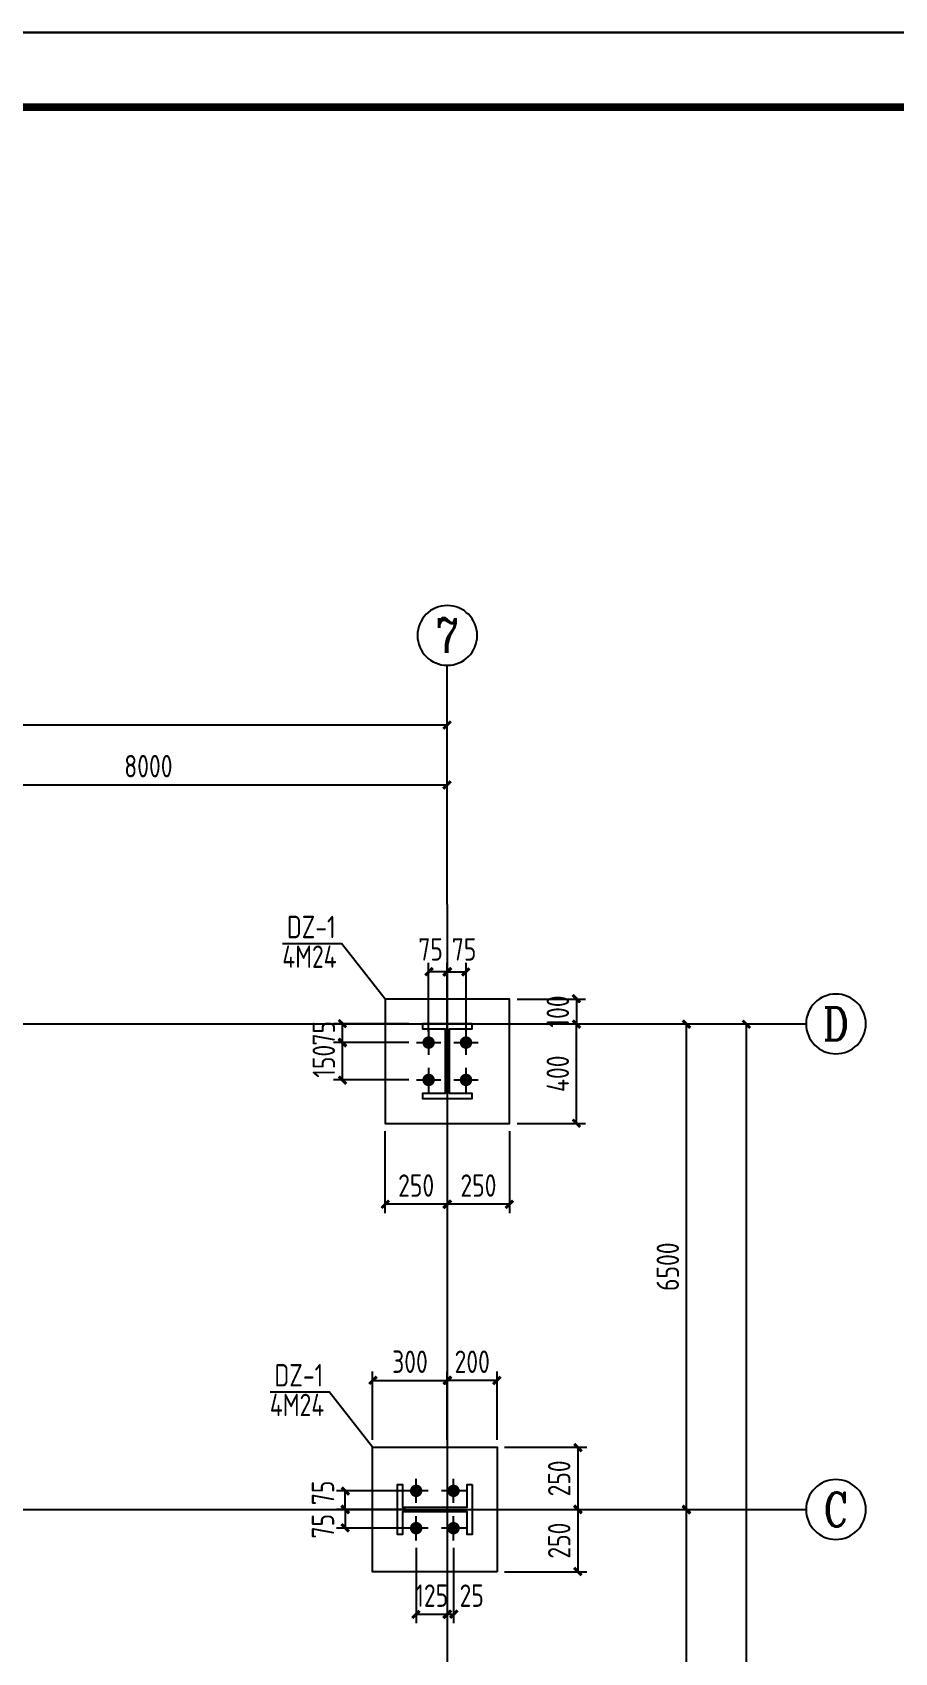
# Model space of a CAD drawing. Header units: millimetres. Extents: x 866561 to 876967, y 40200 to 44891.
# Drawn here: x 869038.3 to 869153.6, y 40578.5 to 40795.4 of the extents above; entities that cross this region are included whole.
import ezdxf
from ezdxf.enums import TextEntityAlignment as Align

# ---------------------------------------------------------------- set-up
doc = ezdxf.new("R2010")
doc.units = ezdxf.units.MM
doc.header["$LTSCALE"] = 1000
doc.header["$MEASUREMENT"] = 0
doc.linetypes.add('DOTE', pattern=[2.42, 2, -0.2, 0.02, -0.2])
for name, color, linetype in [('AXIS', 3, 'Continuous'), ('AXIS_TEXT', 7, 'Continuous'), ('DIM', 7, 'Continuous'), ('DOTE', 1, 'DOTE'), ('M_Prof', 2, 'Continuous'), ('柱集中标注', 2, 'Continuous'), ('标注', 7, 'Continuous'), ('檩条', 34, 'Continuous')]:
    doc.layers.add(name, color=color, linetype=linetype)
doc.styles.add('_TCH_AXIS', font='COMPLEX', dxfattribs={"bigfont": 'GBCBIG'})
doc.styles.add('COMPLEX', font='COMPLEX')
doc.styles.add('GBHZ', font='gbenor.shx', dxfattribs={"width": 0.9, "bigfont": 'gbcbig.shx'})
doc.dimstyles.new('Y100', dxfattribs={"dimscale": 0, "dimtxt": 3, "dimasz": 0.01, "dimexe": 1.2, "dimexo": 2, "dimgap": 1, "dimtad": 1, "dimdec": 0, "dimlfac": 100, "dimzin": 0, "dimdsep": 46, "dimtxsty": 'GBHZ', "dimblk": 'DX', "dimcen": 0.09, "dimdle": 1, "dimclrd": 7, "dimclre": 7, "dimclrt": 7, "dimadec": 0, "dimazin": 0, "dimtfac": 1, "dimtdec": 0, "dimtix": 1, "dimtmove": 2, "dimatfit": 3, "dimldrblk": 'DX', "dimfxl": 0, "dimtolj": 1, "dimtzin": 0, "dimarcsym": 0})
doc.dimstyles.new('Y30', dxfattribs={"dimscale": 0, "dimtxt": 3, "dimasz": 0.01, "dimexe": 1.2, "dimexo": 1, "dimgap": 1, "dimtad": 1, "dimdec": 0, "dimlfac": 30, "dimzin": 0, "dimdsep": 46, "dimtxsty": 'GBHZ', "dimblk1": 'DX', "dimblk2": 'DX', "dimsah": 1, "dimcen": 0.09, "dimdle": 1, "dimadec": 0, "dimazin": 0, "dimtfac": 1, "dimtdec": 0, "dimtix": 1, "dimtmove": 2, "dimatfit": 3, "dimldrblk": 'DX', "dimfxl": 0, "dimtolj": 1, "dimtzin": 0, "dimarcsym": 0})

# ---------------------------------------------------------------- blocks, each defined once
blk = doc.blocks.new('_AXISO')
blk.add_circle((0, 0), 0.5)
at = {"layer": 'AXIS_TEXT', "style": 'COMPLEX', "width": 1.041667}
blk.add_attdef('A', text='', height=0.56, dxfattribs=at).set_placement((-0.25, -0.28), (0.25, -0.28), align=Align.FIT)
blk = doc.blocks.new('DX')
at = {"color": 0, "linetype": 'ByBlock', "const_width": 40}
blk.add_lwpolyline([(-54, -51), (46, 49)], dxfattribs=at)
blk = doc.blocks.new('*D206')
at = {"layer": 'Defpoints', "color": 0, "transparency": 16777216}
for p in [(869109.77, 40597.64), (869125.77, 40597.64), (869109.77, 40527.64)]:
    blk.add_point(p, dxfattribs=at)
at = {"layer": 'dim', "color": 7, "lineweight": -2, "transparency": 16777216}
for p, q in [((869111.77, 40597.64), (869126.97, 40597.64)), ((869125.77, 40527.65), (869125.77, 40597.63)), ((869111.77, 40527.64), (869126.97, 40527.64))]:
    blk.add_line(p, q, dxfattribs=at)
at = {"layer": 'dim', "color": 7, "lineweight": -2, "transparency": 16777216, "xscale": 0.01, "yscale": 0.01, "zscale": 0.01}
for p, rotation in [((869125.77, 40597.64), 90), ((869125.77, 40527.64), 270)]:
    blk.add_blockref('DX', p, dxfattribs=dict(at, rotation=rotation))
at = {"layer": 'dim', "color": 7, "transparency": 16777216, "insert": (869123.27, 40562.64), "char_height": 3, "attachment_point": 5, "rotation": 90, "style": 'GBHZ'}
blk.add_mtext('\\A1;7000', dxfattribs=at)
blk = doc.blocks.new('*D207')
at = {"layer": 'Defpoints', "color": 0, "transparency": 16777216}
for p in [(869109.77, 40662.64), (869125.77, 40662.64), (869109.77, 40597.64)]:
    blk.add_point(p, dxfattribs=at)
at = {"layer": 'dim', "color": 7, "lineweight": -2, "transparency": 16777216}
for p, q in [((869111.77, 40662.64), (869126.97, 40662.64)), ((869125.77, 40597.65), (869125.77, 40662.63)), ((869111.77, 40597.64), (869126.97, 40597.64))]:
    blk.add_line(p, q, dxfattribs=at)
at = {"layer": 'dim', "color": 7, "lineweight": -2, "transparency": 16777216, "xscale": 0.01, "yscale": 0.01, "zscale": 0.01}
for p, rotation in [((869125.77, 40662.64), 90), ((869125.77, 40597.64), 270)]:
    blk.add_blockref('DX', p, dxfattribs=dict(at, rotation=rotation))
at = {"layer": 'dim', "color": 7, "transparency": 16777216, "insert": (869123.27, 40630.14), "char_height": 3, "attachment_point": 5, "rotation": 90, "style": 'GBHZ'}
blk.add_mtext('\\A1;6500', dxfattribs=at)
blk = doc.blocks.new('*D208')
at = {"layer": 'Defpoints', "color": 0, "transparency": 16777216}
for p in [(869109.77, 40662.64), (869109.77, 40462.64), (869133.77, 40462.64)]:
    blk.add_point(p, dxfattribs=at)
at = {"layer": 'dim', "color": 7, "lineweight": -2, "transparency": 16777216}
for p, q in [((869111.77, 40662.64), (869134.97, 40662.64)), ((869133.77, 40662.63), (869133.77, 40462.65)), ((869111.77, 40462.64), (869134.97, 40462.64))]:
    blk.add_line(p, q, dxfattribs=at)
at = {"layer": 'dim', "color": 7, "lineweight": -2, "transparency": 16777216, "xscale": 0.01, "yscale": 0.01, "zscale": 0.01}
for p, rotation in [((869133.77, 40662.64), 90), ((869133.77, 40462.64), 270)]:
    blk.add_blockref('DX', p, dxfattribs=dict(at, rotation=rotation))
at = {"layer": 'dim', "color": 7, "transparency": 16777216, "insert": (869131.27, 40562.64), "char_height": 3, "attachment_point": 5, "rotation": 90, "style": 'GBHZ'}
blk.add_mtext('\\A1;20000', dxfattribs=at)
blk = doc.blocks.new('*D202')
at = {"layer": 'Defpoints', "color": 0, "transparency": 16777216}
for p in [(869093.77, 40694.64), (869013.77, 40678.64), (869093.77, 40678.64)]:
    blk.add_point(p, dxfattribs=at)
at = {"layer": 'dim', "color": 7, "lineweight": -2, "transparency": 16777216}
for p, q in [((869013.77, 40680.64), (869013.77, 40695.84)), ((869093.77, 40680.64), (869093.77, 40695.84)), ((869013.78, 40694.64), (869093.76, 40694.64))]:
    blk.add_line(p, q, dxfattribs=at)
at = {"layer": 'dim', "color": 7, "lineweight": -2, "transparency": 16777216, "xscale": 0.01, "yscale": 0.01, "zscale": 0.01, "rotation": 180}
blk.add_blockref('DX', (869013.77, 40694.64), dxfattribs=at)
at = {"layer": 'dim', "color": 7, "lineweight": -2, "transparency": 16777216, "xscale": 0.01, "yscale": 0.01, "zscale": 0.01}
blk.add_blockref('DX', (869093.77, 40694.64), dxfattribs=at)
at = {"layer": 'dim', "color": 7, "transparency": 16777216, "insert": (869053.77, 40697.14), "char_height": 3, "attachment_point": 5, "style": 'GBHZ'}
blk.add_mtext('\\A1;8000', dxfattribs=at)
blk = doc.blocks.new('*D203')
at = {"layer": 'Defpoints', "color": 0, "transparency": 16777216}
for p in [(868613.77, 40702.64), (868613.77, 40678.64), (869093.77, 40678.64)]:
    blk.add_point(p, dxfattribs=at)
at = {"layer": 'dim', "color": 7, "lineweight": -2, "transparency": 16777216}
for p, q in [((868613.77, 40680.64), (868613.77, 40703.84)), ((869093.76, 40702.64), (868613.78, 40702.64)), ((869093.77, 40680.64), (869093.77, 40703.84))]:
    blk.add_line(p, q, dxfattribs=at)
at = {"layer": 'dim', "color": 7, "lineweight": -2, "transparency": 16777216, "xscale": 0.01, "yscale": 0.01, "zscale": 0.01, "rotation": 180}
blk.add_blockref('DX', (868613.77, 40702.64), dxfattribs=at)
at = {"layer": 'dim', "color": 7, "lineweight": -2, "transparency": 16777216, "xscale": 0.01, "yscale": 0.01, "zscale": 0.01}
blk.add_blockref('DX', (869093.77, 40702.64), dxfattribs=at)
at = {"layer": 'dim', "color": 7, "transparency": 16777216, "insert": (868853.77, 40705.14), "char_height": 3, "attachment_point": 5, "style": 'GBHZ'}
blk.add_mtext('\\A1;48000', dxfattribs=at)
blk = doc.blocks.new('*D388')
at = {"layer": 'Defpoints', "color": 0, "transparency": 16777216}
for p in [(869093.77, 40614.92), (869083.77, 40605.97), (869093.77, 40605.97)]:
    blk.add_point(p, dxfattribs=at)
at = {"layer": 'dim', "color": 0, "lineweight": -2, "transparency": 16777216}
for p, q in [((869083.77, 40606.97), (869083.77, 40616.12)), ((869093.77, 40606.97), (869093.77, 40616.12)), ((869083.78, 40614.92), (869093.76, 40614.92))]:
    blk.add_line(p, q, dxfattribs=at)
at = {"layer": 'dim', "color": 0, "lineweight": -2, "transparency": 16777216, "xscale": 0.01, "yscale": 0.01, "zscale": 0.01, "rotation": 180}
blk.add_blockref('DX', (869083.77, 40614.92), dxfattribs=at)
at = {"layer": 'dim', "color": 0, "lineweight": -2, "transparency": 16777216, "xscale": 0.01, "yscale": 0.01, "zscale": 0.01}
blk.add_blockref('DX', (869093.77, 40614.92), dxfattribs=at)
at = {"layer": 'dim', "color": 0, "transparency": 16777216, "insert": (869088.77, 40617.42), "char_height": 3, "attachment_point": 5, "style": 'GBHZ'}
blk.add_mtext('\\A1;300', dxfattribs=at)
blk = doc.blocks.new('*D389')
at = {"layer": 'Defpoints', "color": 0, "transparency": 16777216}
for p in [(869100.43, 40605.97), (869100.43, 40597.64), (869111.24, 40597.64)]:
    blk.add_point(p, dxfattribs=at)
at = {"layer": 'dim', "color": 0, "lineweight": -2, "transparency": 16777216}
for p, q in [((869101.43, 40605.97), (869112.44, 40605.97)), ((869111.24, 40605.96), (869111.24, 40597.65)), ((869101.43, 40597.64), (869112.44, 40597.64))]:
    blk.add_line(p, q, dxfattribs=at)
at = {"layer": 'dim', "color": 0, "lineweight": -2, "transparency": 16777216, "xscale": 0.01, "yscale": 0.01, "zscale": 0.01}
for p, rotation in [((869111.24, 40605.97), 90), ((869111.24, 40597.64), 270)]:
    blk.add_blockref('DX', p, dxfattribs=dict(at, rotation=rotation))
at = {"layer": 'dim', "color": 0, "transparency": 16777216, "insert": (869108.74, 40601.8), "char_height": 3, "attachment_point": 5, "rotation": 90, "style": 'GBHZ'}
blk.add_mtext('\\A1;250', dxfattribs=at)
blk = doc.blocks.new('*D390')
at = {"layer": 'Defpoints', "color": 0, "transparency": 16777216}
for p in [(869100.43, 40597.64), (869100.43, 40589.3), (869111.24, 40589.3)]:
    blk.add_point(p, dxfattribs=at)
at = {"layer": 'dim', "color": 0, "lineweight": -2, "transparency": 16777216}
for p, q in [((869101.43, 40597.64), (869112.44, 40597.64)), ((869111.24, 40597.63), (869111.24, 40589.31)), ((869101.43, 40589.3), (869112.44, 40589.3))]:
    blk.add_line(p, q, dxfattribs=at)
at = {"layer": 'dim', "color": 0, "lineweight": -2, "transparency": 16777216, "xscale": 0.01, "yscale": 0.01, "zscale": 0.01}
for p, rotation in [((869111.24, 40597.64), 90), ((869111.24, 40589.3), 270)]:
    blk.add_blockref('DX', p, dxfattribs=dict(at, rotation=rotation))
at = {"layer": 'dim', "color": 0, "transparency": 16777216, "insert": (869108.74, 40593.47), "char_height": 3, "attachment_point": 5, "rotation": 90, "style": 'GBHZ'}
blk.add_mtext('\\A1;250', dxfattribs=at)
blk = doc.blocks.new('*D391')
at = {"layer": 'Defpoints', "color": 0, "transparency": 16777216}
for p in [(869080.12, 40600.14), (869089.17, 40600.14), (869089.17, 40597.64)]:
    blk.add_point(p, dxfattribs=at)
at = {"layer": 'dim', "color": 0, "lineweight": -2, "transparency": 16777216}
for p, q in [((869088.17, 40600.14), (869078.92, 40600.14)), ((869080.12, 40597.65), (869080.12, 40600.13)), ((869088.17, 40597.64), (869078.92, 40597.64))]:
    blk.add_line(p, q, dxfattribs=at)
at = {"layer": 'dim', "color": 0, "lineweight": -2, "transparency": 16777216, "xscale": 0.01, "yscale": 0.01, "zscale": 0.01}
for p, rotation in [((869080.12, 40600.14), 90), ((869080.12, 40597.64), 270)]:
    blk.add_blockref('DX', p, dxfattribs=dict(at, rotation=rotation))
at = {"layer": 'dim', "color": 0, "transparency": 16777216, "insert": (869077.13, 40599.87), "char_height": 3, "attachment_point": 5, "rotation": 90, "style": 'GBHZ'}
blk.add_mtext('\\A1;75', dxfattribs=at)
blk = doc.blocks.new('*D392')
at = {"layer": 'Defpoints', "color": 0, "transparency": 16777216}
for p in [(869089.17, 40597.64), (869080.12, 40595.14), (869089.17, 40595.14)]:
    blk.add_point(p, dxfattribs=at)
at = {"layer": 'dim', "color": 0, "lineweight": -2, "transparency": 16777216}
for p, q in [((869088.17, 40597.64), (869078.92, 40597.64)), ((869080.12, 40597.63), (869080.12, 40595.15)), ((869088.17, 40595.14), (869078.92, 40595.14))]:
    blk.add_line(p, q, dxfattribs=at)
at = {"layer": 'dim', "color": 0, "lineweight": -2, "transparency": 16777216, "xscale": 0.01, "yscale": 0.01, "zscale": 0.01}
for p, rotation in [((869080.12, 40597.64), 90), ((869080.12, 40595.14), 270)]:
    blk.add_blockref('DX', p, dxfattribs=dict(at, rotation=rotation))
at = {"layer": 'dim', "color": 0, "transparency": 16777216, "insert": (869077.13, 40595.4), "char_height": 3, "attachment_point": 5, "rotation": 90, "style": 'GBHZ'}
blk.add_mtext('\\A1;75', dxfattribs=at)
blk = doc.blocks.new('*D384')
at = {"layer": 'Defpoints', "color": 0, "transparency": 16777216}
for p in [(869089.6, 40593.51), (869093.77, 40593.51), (869093.77, 40583.61)]:
    blk.add_point(p, dxfattribs=at)
at = {"layer": '标注', "color": 0, "lineweight": -2, "transparency": 16777216}
for p, q in [((869089.6, 40592.51), (869089.6, 40582.41)), ((869093.77, 40592.51), (869093.77, 40582.41)), ((869089.59, 40583.61), (869089.58, 40583.61)), ((869089.6, 40583.61), (869093.77, 40583.61)), ((869093.78, 40583.61), (869093.79, 40583.61))]:
    blk.add_line(p, q, dxfattribs=at)
at = {"layer": '标注', "color": 0, "lineweight": -2, "transparency": 16777216, "xscale": 0.01, "yscale": 0.01, "zscale": 0.01}
blk.add_blockref('DX', (869089.6, 40583.61), dxfattribs=at)
at = {"layer": '标注', "color": 0, "lineweight": -2, "transparency": 16777216, "xscale": 0.01, "yscale": 0.01, "zscale": 0.01, "rotation": 180}
blk.add_blockref('DX', (869093.77, 40583.61), dxfattribs=at)
at = {"layer": '标注', "color": 0, "transparency": 16777216, "insert": (869091.68, 40586.11), "char_height": 3, "attachment_point": 5, "style": 'GBHZ'}
blk.add_mtext('\\A1;125', dxfattribs=at)
blk = doc.blocks.new('*D385')
at = {"layer": 'Defpoints', "color": 0, "transparency": 16777216}
for p in [(869093.77, 40593.51), (869094.6, 40593.51), (869094.6, 40583.61)]:
    blk.add_point(p, dxfattribs=at)
at = {"layer": '标注', "color": 0, "lineweight": -2, "transparency": 16777216}
for p, q in [((869093.77, 40592.51), (869093.77, 40582.41)), ((869094.6, 40592.51), (869094.6, 40582.41)), ((869093.76, 40583.61), (869093.75, 40583.61)), ((869093.77, 40583.61), (869094.6, 40583.61)), ((869094.61, 40583.61), (869094.62, 40583.61))]:
    blk.add_line(p, q, dxfattribs=at)
at = {"layer": '标注', "color": 0, "lineweight": -2, "transparency": 16777216, "xscale": 0.01, "yscale": 0.01, "zscale": 0.01}
blk.add_blockref('DX', (869093.77, 40583.61), dxfattribs=at)
at = {"layer": '标注', "color": 0, "lineweight": -2, "transparency": 16777216, "xscale": 0.01, "yscale": 0.01, "zscale": 0.01, "rotation": 180}
blk.add_blockref('DX', (869094.6, 40583.61), dxfattribs=at)
at = {"layer": '标注', "color": 0, "transparency": 16777216, "insert": (869097.03, 40586.11), "char_height": 3, "attachment_point": 5, "style": 'GBHZ'}
blk.add_mtext('\\A1;25', dxfattribs=at)
blk = doc.blocks.new('*D386')
at = {"layer": 'Defpoints', "color": 0, "transparency": 16777216}
for p in [(869093.77, 40614.92), (869093.77, 40605.97), (869100.43, 40605.97)]:
    blk.add_point(p, dxfattribs=at)
at = {"layer": 'dim', "color": 0, "lineweight": -2, "transparency": 16777216}
for p, q in [((869093.77, 40606.97), (869093.77, 40616.12)), ((869100.43, 40606.97), (869100.43, 40616.12)), ((869100.42, 40614.92), (869093.78, 40614.92))]:
    blk.add_line(p, q, dxfattribs=at)
at = {"layer": 'dim', "color": 0, "lineweight": -2, "transparency": 16777216, "xscale": 0.01, "yscale": 0.01, "zscale": 0.01, "rotation": 180}
blk.add_blockref('DX', (869093.77, 40614.92), dxfattribs=at)
at = {"layer": 'dim', "color": 0, "lineweight": -2, "transparency": 16777216, "xscale": 0.01, "yscale": 0.01, "zscale": 0.01}
blk.add_blockref('DX', (869100.43, 40614.92), dxfattribs=at)
at = {"layer": 'dim', "color": 0, "transparency": 16777216, "insert": (869097.1, 40617.42), "char_height": 3, "attachment_point": 5, "style": 'GBHZ'}
blk.add_mtext('\\A1;200', dxfattribs=at)
blk = doc.blocks.new('*D377')
at = {"layer": 'Defpoints', "color": 0, "transparency": 16777216}
for p in [(869102.1, 40662.64), (869111.05, 40662.64), (869102.1, 40649.3)]:
    blk.add_point(p, dxfattribs=at)
at = {"layer": 'dim', "color": 0, "lineweight": -2, "transparency": 16777216}
for p, q in [((869103.1, 40662.64), (869112.25, 40662.64)), ((869111.05, 40649.31), (869111.05, 40662.63)), ((869103.1, 40649.3), (869112.25, 40649.3))]:
    blk.add_line(p, q, dxfattribs=at)
at = {"layer": 'dim', "color": 0, "lineweight": -2, "transparency": 16777216, "xscale": 0.01, "yscale": 0.01, "zscale": 0.01}
for p, rotation in [((869111.05, 40662.64), 90), ((869111.05, 40649.3), 270)]:
    blk.add_blockref('DX', p, dxfattribs=dict(at, rotation=rotation))
at = {"layer": 'dim', "color": 0, "transparency": 16777216, "insert": (869108.55, 40655.97), "char_height": 3, "attachment_point": 5, "rotation": 90, "style": 'GBHZ'}
blk.add_mtext('\\A1;400', dxfattribs=at)
blk = doc.blocks.new('*D378')
at = {"layer": 'Defpoints', "color": 0, "transparency": 16777216}
for p in [(869093.77, 40649.3), (869102.1, 40649.3), (869093.77, 40638.5)]:
    blk.add_point(p, dxfattribs=at)
at = {"layer": 'dim', "color": 0, "lineweight": -2, "transparency": 16777216}
for p, q in [((869093.77, 40648.3), (869093.77, 40637.3)), ((869102.1, 40648.3), (869102.1, 40637.3)), ((869102.09, 40638.5), (869093.78, 40638.5))]:
    blk.add_line(p, q, dxfattribs=at)
at = {"layer": 'dim', "color": 0, "lineweight": -2, "transparency": 16777216, "xscale": 0.01, "yscale": 0.01, "zscale": 0.01, "rotation": 180}
blk.add_blockref('DX', (869093.77, 40638.5), dxfattribs=at)
at = {"layer": 'dim', "color": 0, "lineweight": -2, "transparency": 16777216, "xscale": 0.01, "yscale": 0.01, "zscale": 0.01}
blk.add_blockref('DX', (869102.1, 40638.5), dxfattribs=at)
at = {"layer": 'dim', "color": 0, "transparency": 16777216, "insert": (869097.93, 40641), "char_height": 3, "attachment_point": 5, "style": 'GBHZ'}
blk.add_mtext('\\A1;250', dxfattribs=at)
blk = doc.blocks.new('*D379')
at = {"layer": 'Defpoints', "color": 0, "transparency": 16777216}
for p in [(869085.43, 40649.3), (869093.77, 40649.3), (869085.43, 40638.5)]:
    blk.add_point(p, dxfattribs=at)
at = {"layer": 'dim', "color": 0, "lineweight": -2, "transparency": 16777216}
for p, q in [((869085.43, 40648.3), (869085.43, 40637.3)), ((869093.77, 40648.3), (869093.77, 40637.3)), ((869093.76, 40638.5), (869085.44, 40638.5))]:
    blk.add_line(p, q, dxfattribs=at)
at = {"layer": 'dim', "color": 0, "lineweight": -2, "transparency": 16777216, "xscale": 0.01, "yscale": 0.01, "zscale": 0.01, "rotation": 180}
blk.add_blockref('DX', (869085.43, 40638.5), dxfattribs=at)
at = {"layer": 'dim', "color": 0, "lineweight": -2, "transparency": 16777216, "xscale": 0.01, "yscale": 0.01, "zscale": 0.01}
blk.add_blockref('DX', (869093.77, 40638.5), dxfattribs=at)
at = {"layer": 'dim', "color": 0, "transparency": 16777216, "insert": (869089.6, 40641), "char_height": 3, "attachment_point": 5, "style": 'GBHZ'}
blk.add_mtext('\\A1;250', dxfattribs=at)
blk = doc.blocks.new('*D380')
at = {"layer": 'Defpoints', "color": 0, "transparency": 16777216}
for p in [(869096.27, 40669.61), (869093.77, 40660.57), (869096.27, 40660.57)]:
    blk.add_point(p, dxfattribs=at)
at = {"layer": 'dim', "color": 0, "lineweight": -2, "transparency": 16777216}
for p, q in [((869093.77, 40661.57), (869093.77, 40670.81)), ((869093.78, 40669.61), (869096.26, 40669.61)), ((869096.27, 40661.57), (869096.27, 40670.81))]:
    blk.add_line(p, q, dxfattribs=at)
at = {"layer": 'dim', "color": 0, "lineweight": -2, "transparency": 16777216, "xscale": 0.01, "yscale": 0.01, "zscale": 0.01, "rotation": 180}
blk.add_blockref('DX', (869093.77, 40669.61), dxfattribs=at)
at = {"layer": 'dim', "color": 0, "lineweight": -2, "transparency": 16777216, "xscale": 0.01, "yscale": 0.01, "zscale": 0.01}
blk.add_blockref('DX', (869096.27, 40669.61), dxfattribs=at)
at = {"layer": 'dim', "color": 0, "transparency": 16777216, "insert": (869096.01, 40672.61), "char_height": 3, "attachment_point": 5, "style": 'GBHZ'}
blk.add_mtext('\\A1;75', dxfattribs=at)
blk = doc.blocks.new('*D381')
at = {"layer": 'Defpoints', "color": 0, "transparency": 16777216}
for p in [(869091.27, 40669.61), (869091.27, 40660.57), (869093.77, 40660.57)]:
    blk.add_point(p, dxfattribs=at)
at = {"layer": 'dim', "color": 0, "lineweight": -2, "transparency": 16777216}
for p, q in [((869091.27, 40661.57), (869091.27, 40670.81)), ((869093.76, 40669.61), (869091.28, 40669.61)), ((869093.77, 40661.57), (869093.77, 40670.81))]:
    blk.add_line(p, q, dxfattribs=at)
at = {"layer": 'dim', "color": 0, "lineweight": -2, "transparency": 16777216, "xscale": 0.01, "yscale": 0.01, "zscale": 0.01, "rotation": 180}
blk.add_blockref('DX', (869091.27, 40669.61), dxfattribs=at)
at = {"layer": 'dim', "color": 0, "lineweight": -2, "transparency": 16777216, "xscale": 0.01, "yscale": 0.01, "zscale": 0.01}
blk.add_blockref('DX', (869093.77, 40669.61), dxfattribs=at)
at = {"layer": 'dim', "color": 0, "transparency": 16777216, "insert": (869091.53, 40672.61), "char_height": 3, "attachment_point": 5, "style": 'GBHZ'}
blk.add_mtext('\\A1;75', dxfattribs=at)
blk = doc.blocks.new('*D382')
at = {"layer": 'Defpoints', "color": 0, "transparency": 16777216}
for p in [(869079.74, 40660.14), (869089.64, 40660.14), (869089.64, 40655.14)]:
    blk.add_point(p, dxfattribs=at)
at = {"layer": '标注', "color": 0, "lineweight": -2, "transparency": 16777216}
for p, q in [((869088.64, 40660.14), (869078.54, 40660.14)), ((869079.74, 40660.15), (869079.74, 40660.16)), ((869079.74, 40655.14), (869079.74, 40660.14)), ((869088.64, 40655.14), (869078.54, 40655.14)), ((869079.74, 40655.13), (869079.74, 40655.12))]:
    blk.add_line(p, q, dxfattribs=at)
at = {"layer": '标注', "color": 0, "lineweight": -2, "transparency": 16777216, "xscale": 0.01, "yscale": 0.01, "zscale": 0.01}
for p, rotation in [((869079.74, 40660.14), 270), ((869079.74, 40655.14), 90)]:
    blk.add_blockref('DX', p, dxfattribs=dict(at, rotation=rotation))
at = {"layer": '标注', "color": 0, "transparency": 16777216, "insert": (869077.24, 40657.64), "char_height": 3, "attachment_point": 5, "rotation": 90, "style": 'GBHZ'}
blk.add_mtext('\\A1;150', dxfattribs=at)
blk = doc.blocks.new('*D383')
at = {"layer": 'Defpoints', "color": 0, "transparency": 16777216}
for p in [(869079.74, 40662.64), (869089.64, 40662.64), (869089.64, 40660.14)]:
    blk.add_point(p, dxfattribs=at)
at = {"layer": '标注', "color": 0, "lineweight": -2, "transparency": 16777216}
for p, q in [((869088.64, 40662.64), (869078.54, 40662.64)), ((869079.74, 40662.65), (869079.74, 40662.66)), ((869079.74, 40660.14), (869079.74, 40662.64)), ((869088.64, 40660.14), (869078.54, 40660.14)), ((869079.74, 40660.13), (869079.74, 40660.12))]:
    blk.add_line(p, q, dxfattribs=at)
at = {"layer": '标注', "color": 0, "lineweight": -2, "transparency": 16777216, "xscale": 0.01, "yscale": 0.01, "zscale": 0.01}
for p, rotation in [((869079.74, 40662.64), 270), ((869079.74, 40660.14), 90)]:
    blk.add_blockref('DX', p, dxfattribs=dict(at, rotation=rotation))
at = {"layer": '标注', "color": 0, "transparency": 16777216, "insert": (869077.24, 40661.39), "char_height": 3, "attachment_point": 5, "rotation": 90, "style": 'GBHZ'}
blk.add_mtext('\\A1;75', dxfattribs=at)
blk = doc.blocks.new('*D375')
at = {"layer": 'Defpoints', "color": 0, "transparency": 16777216}
for p in [(869102.1, 40665.97), (869102.1, 40662.64), (869111.05, 40662.64)]:
    blk.add_point(p, dxfattribs=at)
at = {"layer": 'dim', "color": 0, "lineweight": -2, "transparency": 16777216}
for p, q in [((869103.1, 40665.97), (869112.25, 40665.97)), ((869111.05, 40665.98), (869111.05, 40665.99)), ((869111.05, 40665.97), (869111.05, 40662.64)), ((869103.1, 40662.64), (869112.25, 40662.64)), ((869111.05, 40662.63), (869111.05, 40662.62))]:
    blk.add_line(p, q, dxfattribs=at)
at = {"layer": 'dim', "color": 0, "lineweight": -2, "transparency": 16777216, "xscale": 0.01, "yscale": 0.01, "zscale": 0.01}
for p, rotation in [((869111.05, 40665.97), 270), ((869111.05, 40662.64), 90)]:
    blk.add_blockref('DX', p, dxfattribs=dict(at, rotation=rotation))
at = {"layer": 'dim', "color": 0, "transparency": 16777216, "insert": (869108.55, 40664.3), "char_height": 3, "attachment_point": 5, "rotation": 90, "style": 'GBHZ'}
blk.add_mtext('\\A1;100', dxfattribs=at)

msp = doc.modelspace()

# ---------------------------------------------------------------- linework, layer by layer
at = {"color": 0}
for p, q in [((869295.005, 40795.355), (868454.005, 40795.355)), ((868454.005, 40795.355), (869295.005, 40795.355))]:
    msp.add_line(p, q, dxfattribs=at)
for p, q in [((869091.267, 40661.762), (869091.267, 40658.512)), ((869096.267, 40661.762), (869096.267, 40658.512)), ((869089.642, 40660.137), (869092.892, 40660.137)), ((869094.642, 40660.137), (869097.892, 40660.137)), ((869091.267, 40656.762), (869091.267, 40653.512)), ((869096.267, 40656.762), (869096.267, 40653.512)), ((869089.642, 40655.137), (869092.892, 40655.137)), ((869094.642, 40655.137), (869097.892, 40655.137)), ((869091.225, 40600.137), (869087.975, 40600.137)), ((869089.6, 40598.512), (869089.6, 40601.762)), ((869096.225, 40600.137), (869092.975, 40600.137)), ((869094.6, 40598.512), (869094.6, 40601.762)), ((869089.6, 40593.512), (869089.6, 40596.762)), ((869094.6, 40593.512), (869094.6, 40596.762)), ((869091.225, 40595.137), (869087.975, 40595.137)), ((869096.225, 40595.137), (869092.975, 40595.137))]:
    msp.add_line(p, q)
at = {"color": 0, "const_width": 1}
msp.add_lwpolyline([(869285.005, 40211.355), (868479.005, 40211.355), (868479.005, 40785.355), (869285.005, 40785.355)], close=True, dxfattribs=at)
for points in [[(869085.434, 40665.97), (869085.434, 40649.304), (869102.1, 40649.304), (869102.1, 40665.97)], [(869100.434, 40589.304), (869083.767, 40589.304), (869083.767, 40605.97), (869100.434, 40605.97)]]:
    msp.add_lwpolyline(points, close=True)
at = {"layer": 'AXIS', "color": 0}
for p, q in [((869093.767, 40678.637), (869093.767, 40710.637)), ((869109.767, 40662.637), (869141.767, 40662.637)), ((869109.767, 40597.637), (869141.767, 40597.637))]:
    msp.add_line(p, q, dxfattribs=at)
at = {"layer": 'dim', "const_width": 0.833}
for points in [[(869091.684, 40660.137, 1), (869090.85, 40660.137, 1)], [(869096.684, 40660.137, 1), (869095.85, 40660.137, 1)], [(869091.684, 40655.137, 1), (869090.85, 40655.137, 1)], [(869096.684, 40655.137, 1), (869095.85, 40655.137, 1)], [(869089.6, 40600.554, -1), (869089.6, 40599.72, -1)], [(869094.6, 40600.554, -1), (869094.6, 40599.72, -1)], [(869089.6, 40595.554, -1), (869089.6, 40594.72, -1)], [(869094.6, 40595.554, -1), (869094.6, 40594.72, -1)]]:
    msp.add_lwpolyline(points, format="xyb", close=True, dxfattribs=at)
at = {"layer": 'DOTE', "linetype": 'DOTE'}
for p, q in [((869093.767, 40678.637), (869093.767, 40446.637)), ((868597.767, 40662.637), (869109.767, 40662.637)), ((868597.767, 40597.637), (869109.767, 40597.637))]:
    msp.add_line(p, q, dxfattribs=at)
at = {"layer": 'M_Prof'}
for points in [[(869097.1, 40662.637), (869090.434, 40662.637), (869090.434, 40661.97), (869093.467, 40661.97), (869093.467, 40653.304), (869090.434, 40653.304), (869090.434, 40652.637), (869097.1, 40652.637), (869097.1, 40653.304), (869094.067, 40653.304), (869094.067, 40661.97), (869097.1, 40661.97)], [(869097.1, 40600.97), (869097.1, 40594.304), (869096.434, 40594.304), (869096.434, 40597.337), (869087.767, 40597.337), (869087.767, 40594.304), (869087.1, 40594.304), (869087.1, 40600.97), (869087.767, 40600.97), (869087.767, 40597.937), (869096.434, 40597.937), (869096.434, 40600.97)]]:
    msp.add_lwpolyline(points, close=True, dxfattribs=at)
at = {"layer": '檩条'}
for p, q in [((869071.713, 40673.39), (869079.611, 40673.39)), ((869085.434, 40665.97), (869079.611, 40673.39)), ((869070.047, 40613.39), (869077.944, 40613.39)), ((869083.767, 40605.97), (869077.944, 40613.39))]:
    msp.add_line(p, q, dxfattribs=at)

# ---------------------------------------------------------------- block references
at = {"layer": 'AXIS', "color": 0}
ref = msp.add_blockref('_AXISO', (869093.767, 40714.637), dxfattribs=dict(at, xscale=-8, yscale=8, zscale=8, rotation=180))
ref.add_attrib('A', '7', dxfattribs={"layer": 'AXIS_TEXT', "color": 0, "height": 4.659, "style": '_TCH_AXIS'}).set_placement((869092.214, 40712.307), (869095.32, 40712.307), align=Align.FIT)
ref = msp.add_blockref('_AXISO', (869145.767, 40662.637), dxfattribs=dict(at, xscale=-8, yscale=8, zscale=8))
ref.add_attrib('A', 'D', dxfattribs={"layer": 'AXIS_TEXT', "color": 0, "height": 4.353, "style": '_TCH_AXIS'}).set_placement((869144.005, 40660.461), (869147.529, 40660.461), align=Align.FIT)
ref = msp.add_blockref('_AXISO', (869145.767, 40597.637), dxfattribs=dict(at, xscale=-8, yscale=8, zscale=8))
ref.add_attrib('A', 'C', dxfattribs={"layer": 'AXIS_TEXT', "color": 0, "height": 4.557, "style": '_TCH_AXIS'}).set_placement((869144.139, 40595.358), (869147.394, 40595.358), align=Align.FIT)

# ---------------------------------------------------------------- texts
at = {"layer": '柱集中标注', "style": 'GBHZ', "width": 0.9}
for s, p in [('DZ-1', (869072.309, 40674.111)), ('4M24', (869071.69, 40670.139)), ('DZ-1', (869070.643, 40614.111)), ('4M24', (869070.023, 40610.139))]:
    msp.add_text(s, height=3, dxfattribs=at).set_placement(p)

# ---------------------------------------------------------------- dimensions: what is measured, and where the dimension line sits
at = {"layer": 'dim'}
for base, p1, p2, picture, middle in [((868613.767, 40702.637), (869093.767, 40678.637), (868613.767, 40678.637), '*D203', (868853.767, 40705.137)), ((869093.767, 40694.637), (869013.767, 40678.637), (869093.767, 40678.637), '*D202', (869053.767, 40697.137))]:
    dim = msp.add_linear_dim(base=base, p1=p1, p2=p2, dimstyle='Y100', override={"dimscale": 1, "dimfxl": 2}, dxfattribs=at)
    dim.commit()
    dim.dimension.update_dxf_attribs({"geometry": picture, "text_midpoint": middle})
for base, p1, p2, angle, picture, middle in [((869091.267, 40669.615), (869093.767, 40660.571), (869091.267, 40660.571), 0, '*D381', (869091.529, 40672.609)), ((869096.267, 40669.615), (869093.767, 40660.571), (869096.267, 40660.571), 180, '*D380', (869096.005, 40672.609)), ((869080.122, 40600.137), (869089.166, 40597.637), (869089.166, 40600.137), 270, '*D391', (869077.128, 40599.875)), ((869080.122, 40595.137), (869089.166, 40597.637), (869089.166, 40595.137), 90, '*D392', (869077.128, 40595.399))]:
    dim = msp.add_linear_dim(base=base, p1=p1, p2=p2, angle=angle, dimstyle='Y30', override={"dimscale": 1}, dxfattribs=at)
    dim.commit()
    dim.dimension.update_dxf_attribs({"geometry": picture, "text_midpoint": middle, "dimtype": 160})
for base, p1, p2, angle, dimstyle, override, picture, middle in [((869111.046, 40662.637), (869102.1, 40665.97), (869102.1, 40662.637), 270, 'Y30', {"dimscale": 1}, '*D375', (869108.546, 40664.304)), ((869111.046, 40662.637), (869102.1, 40649.304), (869102.1, 40662.637), 90, 'Y30', {"dimscale": 1}, '*D377', (869108.546, 40655.97)), ((869125.767, 40662.637), (869109.767, 40597.637), (869109.767, 40662.637), 90, 'Y100', {"dimscale": 1, "dimfxl": 2}, '*D207', (869123.267, 40630.137)), ((869133.767, 40462.637), (869109.767, 40662.637), (869109.767, 40462.637), 90, 'Y100', {"dimscale": 1, "dimfxl": 2}, '*D208', (869131.267, 40562.637)), ((869085.434, 40638.496), (869093.767, 40649.304), (869085.434, 40649.304), 180, 'Y30', {"dimscale": 1}, '*D379', (869089.6, 40640.996)), ((869093.767, 40638.496), (869102.1, 40649.304), (869093.767, 40649.304), 180, 'Y30', {"dimscale": 1}, '*D378', (869097.934, 40640.996)), ((869093.767, 40614.916), (869083.767, 40605.97), (869093.767, 40605.97), 0, 'Y30', {"dimscale": 1}, '*D388', (869088.767, 40617.416)), ((869093.767, 40614.916), (869100.434, 40605.97), (869093.767, 40605.97), 180, 'Y30', {"dimscale": 1}, '*D386', (869097.1, 40617.416)), ((869111.241, 40597.637), (869100.434, 40605.97), (869100.434, 40597.637), 270, 'Y30', {"dimscale": 1}, '*D389', (869108.741, 40601.804)), ((869111.241, 40589.304), (869100.434, 40597.637), (869100.434, 40589.304), 270, 'Y30', {"dimscale": 1}, '*D390', (869108.741, 40593.47)), ((869125.767, 40597.637), (869109.767, 40527.637), (869109.767, 40597.637), 90, 'Y100', {"dimscale": 1, "dimfxl": 2}, '*D206', (869123.267, 40562.637))]:
    dim = msp.add_linear_dim(base=base, p1=p1, p2=p2, angle=angle, dimstyle=dimstyle, override=override, dxfattribs=at)
    dim.commit()
    dim.dimension.update_dxf_attribs({"geometry": picture, "text_midpoint": middle})
at = {"layer": '标注'}
for base, p1, p2, angle, picture, middle in [((869079.739, 40662.637), (869089.642, 40660.137), (869089.642, 40662.637), 270, '*D383', (869077.239, 40661.387)), ((869079.739, 40660.137), (869089.642, 40655.137), (869089.642, 40660.137), 270, '*D382', (869077.239, 40657.637)), ((869093.767, 40583.609), (869089.6, 40593.512), (869093.767, 40593.512), 180, '*D384', (869091.684, 40586.109))]:
    dim = msp.add_linear_dim(base=base, p1=p1, p2=p2, angle=angle, dimstyle='Y30', override={"dimscale": 1}, dxfattribs=at)
    dim.commit()
    dim.dimension.update_dxf_attribs({"geometry": picture, "text_midpoint": middle})
dim = msp.add_linear_dim(base=(869094.6, 40583.609), p1=(869093.767, 40593.512), p2=(869094.6, 40593.512), angle=180, dimstyle='Y30', override={"dimscale": 1}, dxfattribs=at)
dim.commit()
dim.dimension.update_dxf_attribs({"geometry": '*D385', "text_midpoint": (869097.026, 40586.109), "dimtype": 160})

doc.saveas('drawing.dxf')
